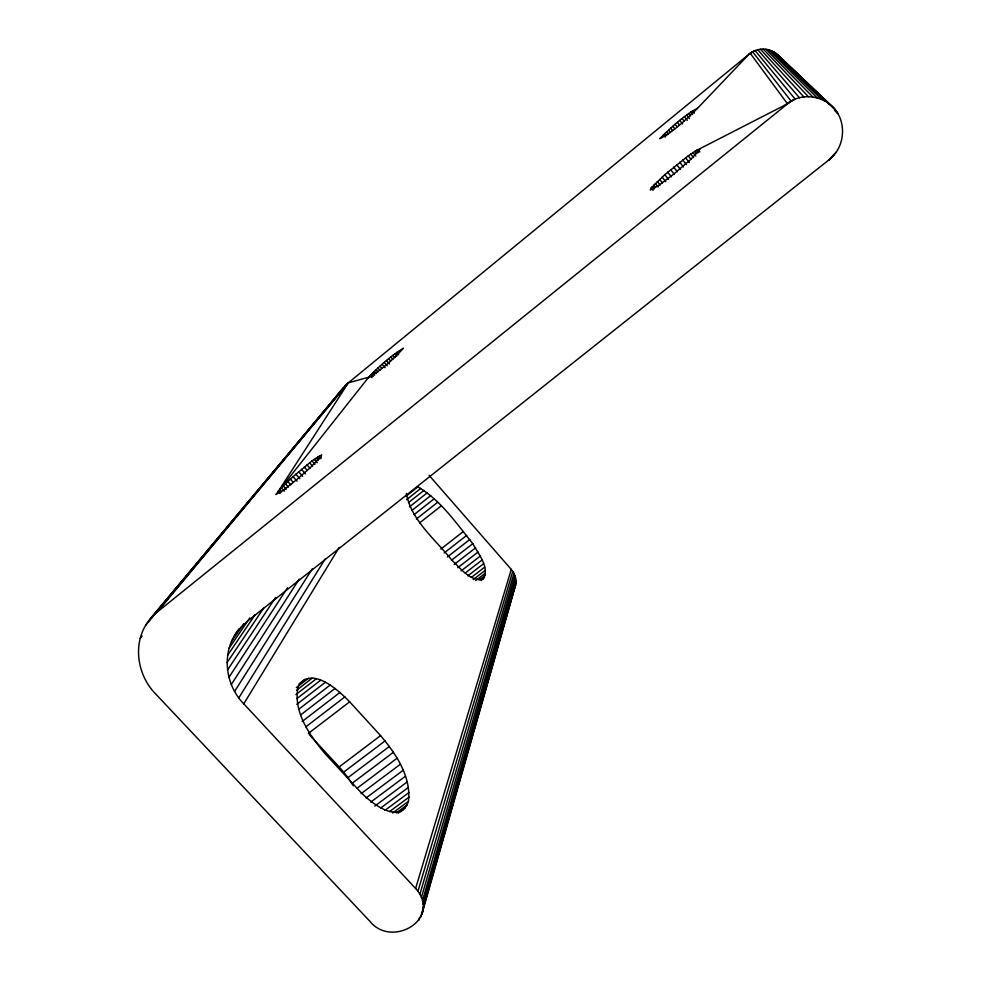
<?xml version="1.0" encoding="UTF-8"?>
<svg xmlns="http://www.w3.org/2000/svg" width="981" height="981" viewBox="0 0 981 981"><rect width="100%" height="100%" fill="white"/><g stroke="black" fill="none" stroke-linecap="round" stroke-linejoin="round"><path stroke-width="1.47" d="M234.962 635.026L239.254 629.103L247.2 621.378L830.367 158.75C845.414 145.911 846.922 120.504 832.44 106.659L778.129 55.23C770.588 47.468 757.222 47.063 749.104 54.151L346.403 384.417L150.007 619.183C131.834 640.814 136.396 674.572 155.685 693.959L370.107 921.515C392.228 948.75 442.823 918.486 415.601 888.479L243.766 703.831C224.342 684.137 221.019 650.293 239.29 628.723M481.18 580.531C492.315 570.341 478.066 553.713 472.817 543.67C456.312 523.351 440.861 500.261 417.869 486.858L405.926 496.337M420.555 917.382L514.167 589.373C517.428 582.91 516.018 574.743 511.26 569.421L429.126 475.38M408.476 801.281C411.321 776.486 395.87 753.678 380.567 735.615L349.653 701.82C338.666 690.526 311.443 665.081 298.236 686.344C292.546 711.593 309.886 735.627 325.312 753.948L358.555 789.877C368.709 801.232 399.402 826.713 408.476 801.281L392.621 813.028M421.867 914.28L515.663 584.946M422.995 904.286L515.908 580.286M418.813 920.288L419.66 917.358M500.8 633.971L502.064 629.569M506.687 613.419L507.95 609.017M511.739 595.798L513.002 591.396M423.093 907.683L515.945 582.628M422.419 900.889L515.577 577.944M421.364 897.566L514.927 575.651M419.868 894.353L513.983 573.444M417.931 891.312L512.756 571.359M415.601 888.479L511.26 569.421M697.479 108.351C684.726 114.703 670.783 127.702 659.71 138.738C671.936 132.889 686.639 119.29 697.479 108.351L749.104 54.151L752.562 51.76L791.054 101.018C806.848 92.042 828.884 97.622 837.86 113.649L834.549 110.473M367.863 378.249C378.225 366.882 390.438 356.177 403.461 348.157C393.209 359.536 380.812 370.389 367.863 378.249L275.857 494.522L283.019 490.488L296.103 480.15L310.241 467.679L320.824 456.827L321.682 454.926L311.983 460.935L293.037 476.656L279.499 489.544L281.535 491.824M338.519 395.233L339.647 393.062M243.766 703.831L339.23 547.398M238.812 697.834L325.361 558.716M234.643 691.36L312.252 568.857M279.499 489.544L348.304 382.848L368.427 377.305M231.332 684.493L299.205 579.158M228.941 677.356L287.519 587.815M227.494 670.048L275.636 597.466M227.028 662.69L263.595 608.183M227.567 655.394L255.048 614.805M229.076 648.282L249.75 617.969M231.553 641.451L243.693 623.757M651.151 187.996L650.293 189.983L658.68 185.47L673.04 174.643L690.783 159.437L699.833 149.37L696.682 150.252L688.27 155.844L664.799 174.692L651.151 187.996L653.039 190.339M343.056 387.998L296.262 444.7M140.173 638.373L142.122 636.007M346.403 384.417L150.007 619.183M145.826 625.105L195.648 565.363M197.598 563.02L200.529 559.501M202.491 557.159L205.421 553.652M207.371 551.31L210.302 547.79M212.252 545.448L215.182 541.929M217.144 539.587L220.075 536.08M222.025 533.738L224.956 530.218M227.886 526.699L229.836 524.357M232.767 520.85L234.729 518.508M237.66 514.988L239.609 512.646M242.54 509.127L245.471 505.62M247.42 503.278L250.351 499.758M252.301 497.416L255.232 493.909M257.194 491.555L260.124 488.048M263.055 484.528L265.005 482.186M267.936 478.679L269.885 476.337M272.816 472.817L274.778 470.475M277.709 466.956L279.659 464.614M282.589 461.107L284.539 458.765M287.47 455.245L289.432 452.903M292.363 449.384L294.312 447.042M157.794 611.445L348.304 382.848L155.01 613.861L791.054 101.018L785.425 104.844L698.999 149.173M836.303 151.957L828.602 160.161L833.543 155.538M406.514 499.709L420.824 488.366M408.513 502.603L423.988 490.353M409.469 506.87L427.299 492.769M411.713 510.598L430.708 495.601M414.019 514.682L434.178 498.777M416.312 519.084L437.649 502.272M419.733 522.799L441.07 506.012M440.861 549.053L463.375 531.494M444.148 552.965L466.674 535.418M447.299 557.024L469.838 539.501M451.444 560.261L472.817 543.67M299.021 683.892L305.066 679.208M454.166 564.467L475.564 547.876M296.336 687.656L308.377 678.325M296.532 690.293L312.13 678.202M457.796 567.717L478.041 552.045M295.919 694.585L316.25 678.84M461.119 570.893L480.2 556.129M296.814 698.668L320.677 680.225M465.301 572.99L482.039 560.053M296.777 704.358L325.324 682.31M467.912 575.798L483.498 563.781M299.279 708.871L330.156 685.069M471.346 577.417L484.565 567.226M473.161 579.636L485.215 570.353M300.689 714.928L335.061 688.466M475.773 580.556L485.436 573.112M479.169 580.114L485.239 575.455M481.082 580.041L484.589 577.343M302.111 721.538L340.002 692.427M305.839 726.847L344.883 696.89M308.255 733.518L349.653 701.82M309.285 734.634L339.156 766.921L380.567 735.615M339.156 766.921L343.693 772.121L385.104 740.876M353.368 785.83L347.961 777.663L389.42 746.443M351.934 783.451L393.43 752.255M356.741 788.491L397.097 758.215M361.143 793.617L400.358 764.26M366.158 797.921L403.154 770.269M370.757 802.09L405.46 776.192M374.816 806.075L407.238 781.918M380.726 807.988L408.439 787.375M384.871 810.441L409.052 792.476M389.641 811.545L409.065 797.136M396.25 812.991L407.262 804.837M398.078 813.212L405.447 807.743M400.665 811.728L403.068 809.95M749.104 54.151L755.088 50.583L795.162 99.13L785.425 104.844M483.523 578.729C470.647 582.628 460.199 567.815 451.787 560.077C435.441 539.525 411.456 520.752 406.293 493.418M776.045 53.415L829.104 103.741M818.743 94.176L778.129 55.23L779.809 57.413M822.078 97.34L835.371 109.982M773.764 51.895L825.413 101.288M793.666 71.245L798.08 75.488M771.299 50.681L821.428 99.326M768.687 49.786L817.222 97.892M765.989 49.246L812.844 97.009M763.243 49.05L808.381 96.69M760.471 49.209L803.905 96.947M283.153 485.828L286.207 489.225M281.191 487.79L284.245 491.187M278.089 491.089L280.137 493.357M295.821 474.203L299.855 478.716M293.037 476.656L297.071 481.168M290.339 479.084L293.368 482.468M287.764 481.438L290.805 484.835M285.361 483.694L288.402 487.091M306.979 464.859L309.996 468.244M304.269 467.054L307.286 470.439M301.486 469.359L305.508 473.884M298.653 471.763L302.675 476.276M319.352 455.809L321.376 458.09M317.918 456.692L319.941 458.973M316.189 457.857L318.212 460.126M314.202 459.28L317.231 462.689M311.983 460.935L314.999 464.332M309.567 462.811L312.583 466.196M757.749 49.724L799.478 97.757M372.645 372.915L374.607 375.171M384.331 362.467L387.237 365.827M382.149 364.343L385.055 367.703M380.015 366.195L381.952 368.439M377.967 368.01L379.917 370.254M376.042 369.751L377.992 371.995M374.264 371.394L376.214 373.651M371.247 374.288L373.197 376.545M370.058 375.49L372.007 377.746M396.704 352.424L398.654 354.668M394.889 353.822L396.827 356.066M392.94 355.367L394.877 357.611M390.867 357.023L392.805 359.267M388.721 358.776L390.659 361.02M386.539 360.603L389.445 363.963M657.307 181.522L660.115 185.004M655.283 183.484L658.104 186.979M653.579 185.237L655.455 187.567M652.193 186.746L654.069 189.075M667.656 172.215L671.384 176.85M664.799 174.692L668.527 179.327M662.089 177.095L665.829 181.73M659.588 179.388L662.383 182.858M679.759 162.294L683.487 166.942M676.731 164.698L680.446 169.345M673.665 167.187L677.393 171.822M670.636 169.701L674.352 174.336M672.856 126.316L674.707 128.634M693.027 152.533L695.836 156.053M670.661 128.217L672.5 130.522M690.771 154.078L693.567 157.585M668.576 130.032L670.428 132.349M688.27 155.844L691.078 159.351M666.651 131.761L668.502 134.078M685.584 157.831L689.312 162.49M664.897 133.367L666.749 135.685M663.352 134.826L665.216 137.144M682.727 159.989L686.455 164.636M684.48 116.813L687.24 120.295M682.187 118.615L684.039 120.933M679.845 120.504L682.617 123.974M677.491 122.429L679.343 124.746M698.018 149.566L699.907 151.92M696.682 150.252L698.558 152.607M675.149 124.379L677 126.696M695.002 151.258L696.878 153.6M692.402 110.865L694.254 113.195M690.661 112.104L692.512 114.434M688.748 113.526L690.599 115.856M686.675 115.108L689.447 118.591M343.693 772.121L347.961 777.663M750.195 53.256L787.203 103.422"/></g></svg>
